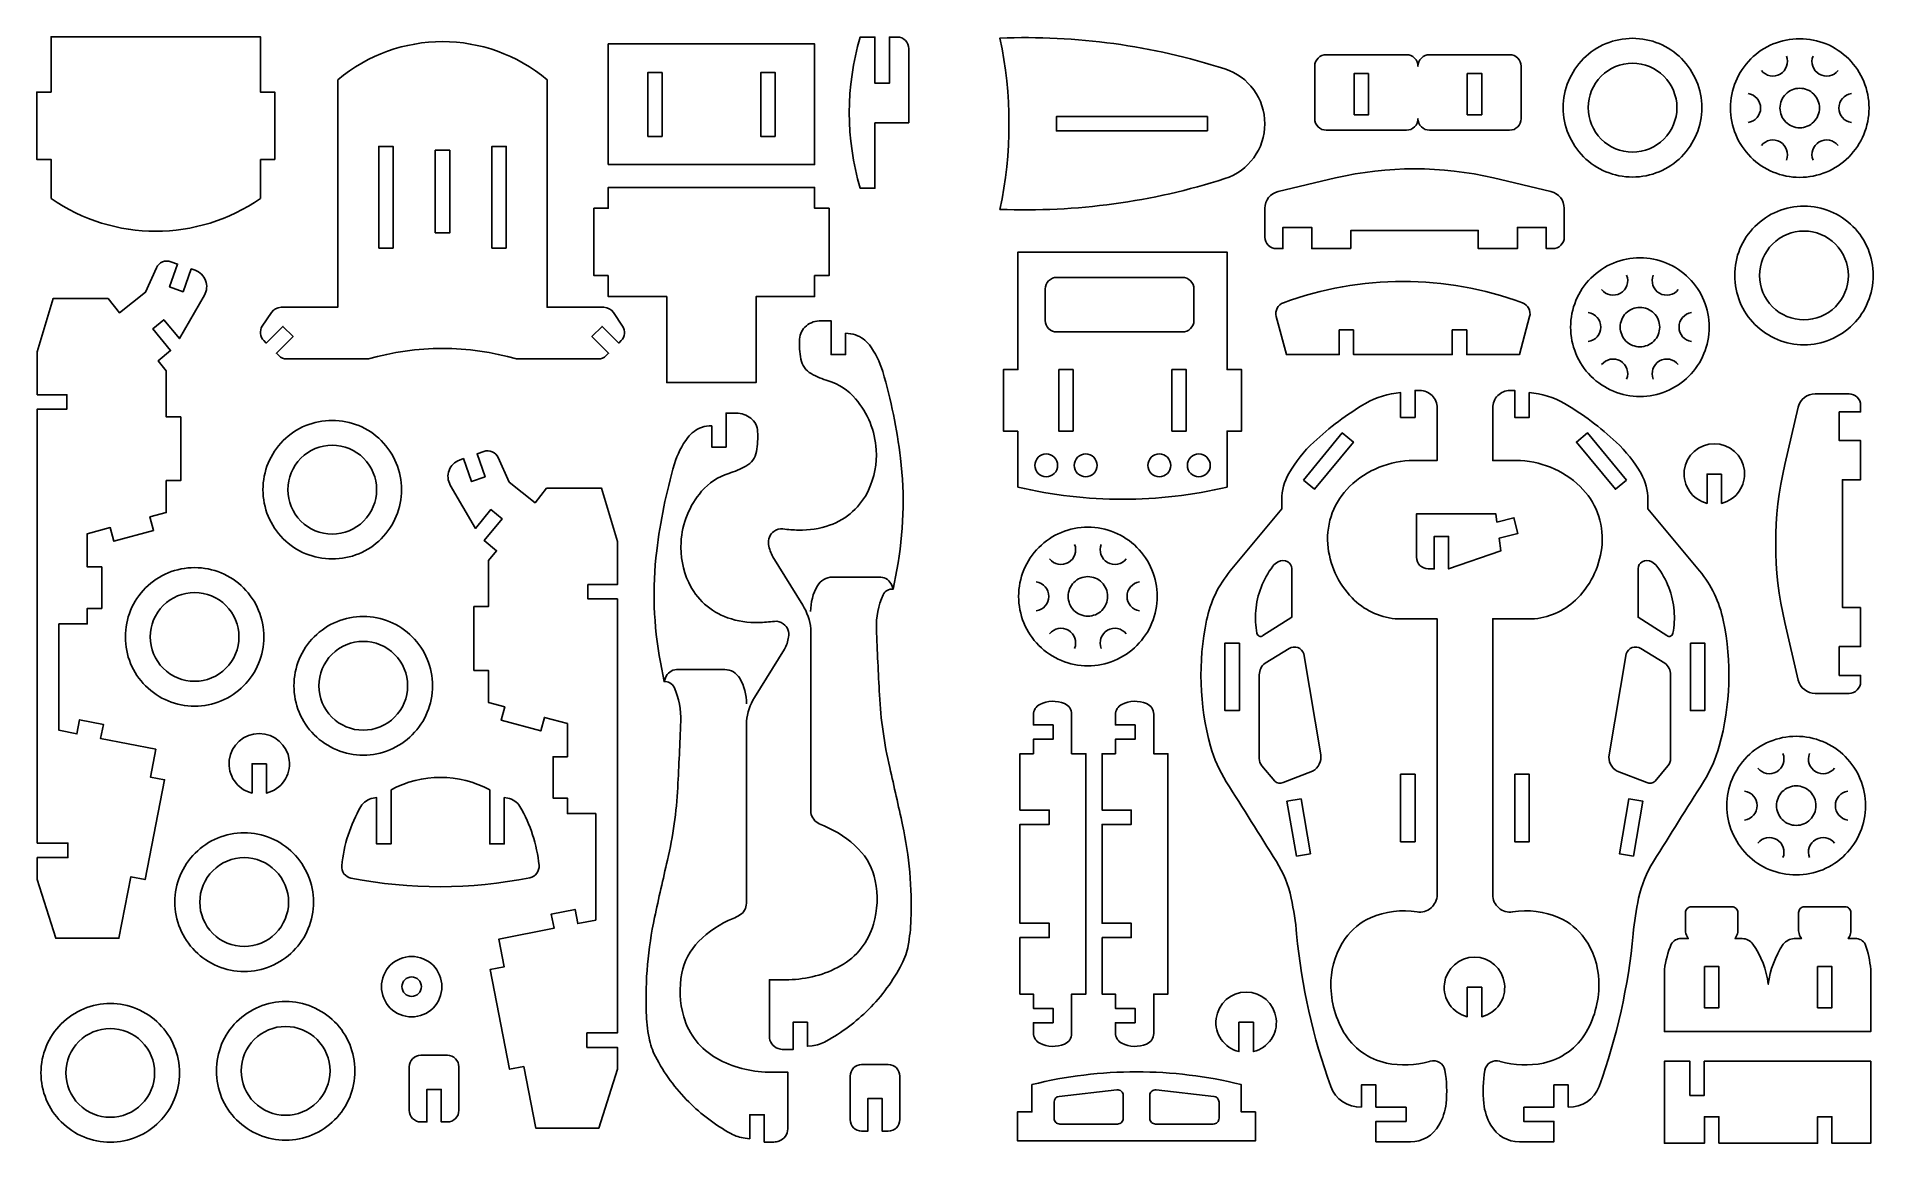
# Model space of a CAD drawing. Extents: x 3517 to 3900, y 1611 to 1842.
import ezdxf

# ---------------------------------------------------------------- set-up
doc = ezdxf.new("R2010")
doc.units = 0
doc.header["$MEASUREMENT"] = 0
doc.layers.add('KONTUR', color=20, linetype='CONTINUOUS')

msp = doc.modelspace()

# ---------------------------------------------------------------- linework, layer by layer
at = {"layer": 'KONTUR'}
for points in [[(3564.02, 1816.01), (3564.02, 1807.91, -0.314585), (3520.4, 1807.91), (3520.4, 1816.01), (3517.4, 1816.01), (3517.4, 1830.04), (3520.4, 1830.04), (3520.4, 1841.57), (3564.02, 1841.57), (3564.02, 1830.04), (3567.02, 1830.04), (3567.02, 1816.01)], [(3699.17, 1823.62), (3692.11, 1823.62), (3692.11, 1810.02), (3689.03, 1810.02, -0.144164), (3689.03, 1841.5), (3692.11, 1841.5), (3692.11, 1831.89), (3695.11, 1831.89), (3695.11, 1841.5), (3696.77, 1841.5, -0.414214), (3699.17, 1839.1)], [(3765.04, 1834.87, 0.087697), (3718.16, 1841.29, -0.105277), (3718.16, 1805.61, 0.087697), (3765.04, 1812.02, 0.729031)], [(3850.01, 1841.24, 0.414214), (3835.56, 1826.8, 0.414214), (3850.01, 1812.35, 0.414214), (3864.45, 1826.8, 0.414214)], [(3580.16, 1832.62, -0.363785), (3623.78, 1832.62), (3623.78, 1785.21), (3635.61, 1785.21, -0.249349), (3637.6, 1784.15), (3639.52, 1781.3, -0.359015), (3639.23, 1778.27), (3638.71, 1777.75), (3635.24, 1781.22), (3633.11, 1779.1), (3636.59, 1775.63), (3636.12, 1775.16, -0.198912), (3634.42, 1774.45), (3617.39, 1774.45, 0.143549), (3586.55, 1774.45), (3569.52, 1774.45, -0.198912), (3567.83, 1775.16), (3567.35, 1775.63), (3570.83, 1779.1), (3568.71, 1781.22), (3565.23, 1777.75), (3564.71, 1778.27, -0.359015), (3564.42, 1781.3), (3566.34, 1784.15, -0.249349), (3568.33, 1785.21), (3580.16, 1785.21)], [(3802.89, 1837.83), (3786.18, 1837.83, 0.414214), (3783.78, 1835.43), (3783.78, 1824.5, 0.414214), (3786.18, 1822.1), (3802.89, 1822.1, 0.414214), (3805.29, 1824.5, 0.414214), (3807.69, 1822.1), (3824.39, 1822.1, 0.414214), (3826.79, 1824.5), (3826.79, 1835.43, 0.414214), (3824.39, 1837.83), (3807.69, 1837.83, 0.414214), (3805.29, 1835.43, 0.414214)], [(3884.86, 1841.17, 0.414214), (3870.41, 1826.72, 0.414214), (3884.86, 1812.28, 0.414214), (3899.3, 1826.72, 0.414214)], [(3850.01, 1836.05, 0.414214), (3840.76, 1826.8, 0.414214), (3850.01, 1817.55, 0.414214), (3859.26, 1826.8, 0.414214)], [(3884.86, 1830.84, 0.414214), (3880.74, 1826.72, 0.414214), (3884.86, 1822.61, 0.414214), (3888.97, 1826.72, 0.414214)], [(3791.3, 1797.44), (3791.3, 1801.22), (3817.87, 1801.22), (3817.87, 1797.44), (3826.03, 1797.44), (3826.03, 1801.87), (3832.03, 1801.87), (3832.03, 1797.44), (3833.38, 1797.44, 0.414214), (3835.78, 1799.84), (3835.78, 1805.84, 0.348142), (3833, 1809.34), (3821.05, 1812.15, 0.115875), (3788.12, 1812.15), (3776.17, 1809.34, 0.348142), (3773.39, 1805.84), (3773.39, 1799.84, 0.414214), (3775.79, 1797.44), (3777.14, 1797.44), (3777.14, 1801.87), (3783.14, 1801.87), (3783.14, 1797.44)], [(3885.74, 1806.3, 0.414214), (3871.3, 1791.85, 0.414214), (3885.74, 1777.41, 0.414214), (3900.19, 1791.85, 0.414214)], [(3885.74, 1801.1, 0.414214), (3876.49, 1791.85, 0.414214), (3885.74, 1782.6, 0.414214), (3894.99, 1791.85, 0.414214)], [(3721.9, 1759.44), (3718.9, 1759.44), (3718.9, 1772.26), (3721.9, 1772.26), (3721.9, 1796.72), (3765.52, 1796.72), (3765.52, 1772.26), (3768.52, 1772.26), (3768.52, 1759.44), (3765.52, 1759.44), (3765.52, 1747.78, -0.117382), (3721.9, 1747.78)], [(3851.55, 1795.53, 0.414214), (3837.11, 1781.09, 0.414214), (3851.55, 1766.64, 0.414214), (3866, 1781.09, 0.414214)], [(3544.41, 1771.97), (3542.69, 1774.05), (3545.3, 1776.2), (3541.57, 1780.71), (3543.88, 1782.62), (3547.13, 1778.69), (3552.35, 1787.73, 0.468854), (3550.44, 1792.92), (3549.6, 1793.22), (3547.91, 1788.46), (3545.09, 1789.46), (3546.77, 1794.22), (3545.36, 1794.72, 0.39067), (3542.37, 1793.44), (3540.08, 1788.34), (3534.68, 1784.04), (3532.28, 1787.05), (3520.83, 1787.05), (3517.5, 1775.97), (3517.5, 1767), (3523.68, 1767), (3523.68, 1764), (3517.5, 1764), (3517.5, 1673.6), (3523.89, 1673.6), (3523.89, 1670.6), (3517.5, 1670.6), (3517.5, 1666.04), (3521.38, 1653.8), (3534.53, 1653.8), (3537.03, 1666.61), (3539.98, 1666.03), (3544.04, 1686.8), (3541.1, 1687.38), (3542.22, 1693.15), (3530.72, 1695.4), (3531.3, 1698.35), (3526.35, 1699.32), (3525.77, 1696.37), (3522.01, 1697.11), (3522.01, 1719.28), (3527.94, 1719.28), (3527.94, 1722.51), (3530.94, 1722.51), (3530.94, 1731.13), (3527.94, 1731.13), (3527.94, 1738.04), (3532.73, 1739.32), (3533.49, 1736.5), (3541.76, 1738.72), (3541, 1741.54), (3544.41, 1742.45), (3544.41, 1749.12), (3547.41, 1749.12), (3547.41, 1762.4), (3544.41, 1762.4)], [(3727.61, 1789.04), (3727.61, 1782.48, 0.414214), (3730.01, 1780.08), (3756.19, 1780.08, 0.414214), (3758.59, 1782.48), (3758.59, 1789.04, 0.414214), (3756.19, 1791.44), (3730.01, 1791.44, 0.414214)], [(3791.88, 1780.51), (3791.88, 1775.36), (3812.45, 1775.36), (3812.45, 1780.51), (3815.45, 1780.51), (3815.45, 1775.36), (3826.45, 1775.36), (3828.57, 1783.27, 0.388162), (3827.08, 1786.15, 0.177336), (3777.24, 1786.17, 0.388469), (3775.75, 1783.3), (3777.88, 1775.36), (3788.88, 1775.36), (3788.88, 1780.51)], [(3851.55, 1785.2, 0.414214), (3847.44, 1781.09, 0.414214), (3851.55, 1776.98, 0.414214), (3855.67, 1781.09, 0.414214)], [(3685.98, 1779.8), (3685.98, 1775.35), (3682.98, 1775.35), (3682.98, 1782.43), (3680.87, 1782.43, 0.170585), (3677.81, 1781.36, 0.214725), (3676.4, 1778.6, 0.056561), (3676.67, 1774.42, 0.22603), (3678.83, 1771.4, 0.051077), (3682.39, 1769.89, -0.141384), (3688.08, 1766.15, -0.163721), (3692.37, 1755.53, -0.124828), (3690.77, 1747.16, -0.201344), (3682.66, 1739.81, -0.09322), (3676.19, 1738.81, -0.020014), (3672.91, 1739.05, 0.189668), (3671.05, 1738.55, 0.283702), (3669.94, 1735.79, 0.082397), (3670.83, 1733.23), (3677.05, 1723.2, -0.113068), (3678.74, 1718.25), (3678.74, 1680.33, 0.267949), (3680.19, 1677.82, 0.035231), (3681.51, 1677.18, -0.103492), (3688.7, 1672.38, -0.145976), (3692.19, 1665.78, -0.119038), (3691.81, 1656.71, -0.198627), (3684.95, 1648.05, -0.123892), (3674.15, 1645.16, -0.007636), (3670.1, 1645.16), (3670.1, 1633.38, 0.322139), (3671.95, 1630.82, 0.059966), (3673.02, 1630.6), (3675.04, 1630.6), (3675.04, 1636.28), (3678.04, 1636.28), (3678.04, 1631.29), (3679, 1631.4, 0.098643), (3681.96, 1632.35, 0.069217), (3690.77, 1638.97, 0.077936), (3697.72, 1648.45, 0.074389), (3699.04, 1652.31, 0.035977), (3699.61, 1657.62, 0.062223), (3697.87, 1677.39, 0.003891), (3695.19, 1689.33, -0.043804), (3693.05, 1704.47, -0.003361), (3692.42, 1718.2, -0.117025), (3693.82, 1725.31, -0.320667), (3695.91, 1726.52), (3696.66, 1730.53, 0.076866), (3697.43, 1753.76, 0.040761), (3693.73, 1771.84, 0.092011), (3690.94, 1777.38, 0.147158), (3688.08, 1779.46, 0.08756)], [(3802.8, 1618.64), (3802.8, 1615.64), (3796.52, 1615.64), (3796.52, 1611.39), (3803.7, 1611.39, 0.267949), (3809.66, 1614.83, 0.10486), (3811.15, 1619.4, 0.070665), (3810.9, 1626.3, 0.450228), (3807.84, 1628.18, -0.00335), (3807.7, 1628.14, -0.124272), (3798.71, 1627.8, -0.211895), (3789.8, 1634.26, -0.142289), (3787.15, 1644.96, -0.144595), (3790.13, 1653.75, -0.136954), (3795.42, 1658.06, -0.143834), (3805.14, 1659.29), (3805.11, 1659.3, 0.461683), (3809.28, 1662.85), (3809.28, 1720.35), (3800.54, 1720.35, -0.176643), (3791.56, 1724.67, -0.176718), (3786.49, 1735.91, -0.22231), (3791.05, 1747.89, -0.19476), (3804.42, 1753.3), (3809.28, 1753.3), (3809.28, 1764.29, 0.414214), (3805.68, 1767.89), (3804.68, 1767.89), (3804.68, 1762.28), (3801.68, 1762.28), (3801.68, 1767.45, 0.114142), (3794.34, 1765.18, 0.057125), (3783.56, 1757.13, 0.073046), (3778.37, 1750.58, 0.131652), (3776.92, 1745.18), (3776.92, 1743.22), (3766.18, 1730.31, 0.122774), (3761.23, 1720.05, 0.119155), (3762.07, 1693.78, 0.073532), (3765.33, 1686.4, -0.000371), (3775.77, 1669.8, -0.088308), (3778.87, 1662.15, -0.029161), (3780, 1654.69, 0.064062), (3787.11, 1622.92, 0.327869), (3793.52, 1618.64), (3793.52, 1623.23), (3796.52, 1623.23), (3796.52, 1618.64)], [(3827.35, 1618.64), (3833.63, 1618.64), (3833.63, 1623.23), (3836.63, 1623.23), (3836.63, 1618.64, 0.327869), (3843.04, 1622.92, 0.064062), (3850.15, 1654.69, -0.029161), (3851.28, 1662.15, -0.088308), (3854.38, 1669.8, -0.000371), (3864.82, 1686.4, 0.073532), (3868.08, 1693.78, 0.119155), (3868.92, 1720.05, 0.122774), (3863.97, 1730.31), (3853.23, 1743.22), (3853.23, 1745.18, 0.131652), (3851.78, 1750.58, 0.073046), (3846.59, 1757.13, 0.057125), (3835.81, 1765.18, 0.114142), (3828.47, 1767.45), (3828.47, 1762.28), (3825.47, 1762.28), (3825.47, 1767.89), (3824.47, 1767.89, 0.414214), (3820.87, 1764.29), (3820.87, 1753.3), (3825.73, 1753.3, -0.19476), (3839.1, 1747.89, -0.22231), (3843.66, 1735.91, -0.176718), (3838.59, 1724.67, -0.176643), (3829.61, 1720.35), (3820.87, 1720.35), (3820.87, 1662.85, 0.461683), (3825.04, 1659.3), (3825.01, 1659.29, -0.143834), (3834.73, 1658.06, -0.136954), (3840.02, 1653.75, -0.144595), (3843, 1644.96, -0.142289), (3840.35, 1634.26, -0.211895), (3831.44, 1627.8, -0.124272), (3822.45, 1628.14, -0.00335), (3822.31, 1628.18, 0.450228), (3819.25, 1626.3, 0.070665), (3819, 1619.4, 0.10486), (3820.49, 1614.83, 0.267949), (3826.45, 1611.39), (3833.63, 1611.39), (3833.63, 1615.64), (3827.35, 1615.64)], [(3897.54, 1722.71), (3893.76, 1722.71), (3893.76, 1749.28), (3897.54, 1749.28), (3897.54, 1757.44), (3893.11, 1757.44), (3893.11, 1763.44), (3897.54, 1763.44), (3897.54, 1764.79, 0.414214), (3895.14, 1767.19), (3888.07, 1767.19, 0.348142), (3884.56, 1764.42), (3881.76, 1752.46, 0.115875), (3881.76, 1719.53), (3884.56, 1707.58, 0.348142), (3888.07, 1704.8), (3895.14, 1704.8, 0.414214), (3897.54, 1707.2), (3897.54, 1708.55), (3893.11, 1708.55), (3893.11, 1714.55), (3897.54, 1714.55)], [(3578.99, 1761.67, 0.414214), (3564.55, 1747.23, 0.414214), (3578.99, 1732.79, 0.414214), (3593.44, 1747.23, 0.414214)], [(3658.08, 1760.54), (3658.08, 1756.1), (3661.08, 1756.1), (3661.08, 1763.17), (3663.19, 1763.17, -0.170585), (3666.25, 1762.1, -0.214725), (3667.66, 1759.34, -0.056561), (3667.39, 1755.16, -0.22603), (3665.23, 1752.14, -0.051077), (3661.67, 1750.63, 0.141384), (3655.98, 1746.89, 0.163721), (3651.69, 1736.28, 0.124828), (3653.29, 1727.9, 0.201344), (3661.4, 1720.55, 0.09322), (3667.87, 1719.55, 0.020014), (3671.15, 1719.8, -0.189668), (3673.01, 1719.3, -0.283702), (3674.12, 1716.53, -0.082397), (3673.23, 1713.98), (3667.01, 1703.94, 0.113068), (3665.32, 1698.99), (3665.32, 1661.07, -0.267949), (3663.87, 1658.57, -0.035231), (3662.55, 1657.92, 0.103492), (3655.36, 1653.12, 0.145976), (3651.87, 1646.52, 0.119038), (3652.25, 1637.45, 0.198627), (3659.11, 1628.79, 0.123892), (3669.91, 1625.9, 0.007636), (3673.95, 1625.9), (3673.95, 1614.12, -0.322139), (3672.11, 1611.56, -0.059966), (3671.04, 1611.34), (3669.02, 1611.34), (3669.02, 1617.02), (3666.02, 1617.02), (3666.02, 1612.04), (3665.06, 1612.14, -0.098643), (3662.09, 1613.09, -0.069217), (3653.29, 1619.71, -0.077936), (3646.34, 1629.19, -0.074389), (3645.02, 1633.05, -0.035977), (3644.45, 1638.36, -0.062223), (3646.19, 1658.13, -0.003891), (3648.86, 1670.07, 0.043804), (3651, 1685.21, 0.003361), (3651.64, 1698.94, 0.117025), (3650.24, 1706.06, 0.320667), (3648.15, 1707.26), (3647.4, 1711.27, -0.076866), (3646.63, 1734.5, -0.040761), (3650.33, 1752.59, -0.092011), (3653.12, 1758.12, -0.147158), (3655.98, 1760.2, -0.08756)], [(3578.99, 1756.48, 0.414214), (3569.74, 1747.23, 0.414214), (3578.99, 1737.98, 0.414214), (3588.24, 1747.23, 0.414214)], [(3611.54, 1732.45), (3613.26, 1734.52), (3610.65, 1736.67), (3614.38, 1741.18), (3612.07, 1743.09), (3608.82, 1739.16), (3603.6, 1748.2, -0.468854), (3605.51, 1753.4), (3606.35, 1753.69), (3608.04, 1748.93), (3610.86, 1749.93), (3609.18, 1754.69), (3610.59, 1755.19, -0.39067), (3613.58, 1753.91), (3615.87, 1748.81), (3621.27, 1744.51), (3623.67, 1747.53), (3635.12, 1747.53), (3638.45, 1736.45), (3638.45, 1727.47), (3632.27, 1727.47), (3632.27, 1724.47), (3638.45, 1724.47), (3638.45, 1634.07), (3632.06, 1634.07), (3632.06, 1631.07), (3638.45, 1631.07), (3638.45, 1626.52), (3634.57, 1614.27), (3621.42, 1614.27), (3618.92, 1627.08), (3615.97, 1626.51), (3611.91, 1647.28), (3614.85, 1647.85), (3613.72, 1653.63), (3625.23, 1655.88), (3624.65, 1658.82), (3629.6, 1659.79), (3630.18, 1656.84), (3633.93, 1657.58), (3633.93, 1679.76), (3628.01, 1679.76), (3628.01, 1682.99), (3625.01, 1682.99), (3625.01, 1691.6), (3628.01, 1691.6), (3628.01, 1698.51), (3623.22, 1699.8), (3622.46, 1696.97), (3614.19, 1699.19), (3614.95, 1702.01), (3611.54, 1702.92), (3611.54, 1709.59), (3608.54, 1709.59), (3608.54, 1722.87), (3611.54, 1722.87)], [(3727.81, 1754.67, 0.414214), (3725.43, 1752.29, 0.414214), (3727.81, 1749.91, 0.414214), (3730.19, 1752.29, 0.414214)], [(3736.04, 1754.67, 0.414214), (3733.66, 1752.29, 0.414214), (3736.04, 1749.91, 0.414214), (3738.42, 1752.29, 0.414214)], [(3751.38, 1754.67, 0.414214), (3749, 1752.29, 0.414214), (3751.38, 1749.91, 0.414214), (3753.76, 1752.29, 0.414214)], [(3759.61, 1754.67, 0.414214), (3757.23, 1752.29, 0.414214), (3759.61, 1749.91, 0.414214), (3761.99, 1752.29, 0.414214)], [(3868.56, 1750.49), (3868.56, 1744.37, 0.886477), (3867.06, 1756.79, 0.886477), (3865.56, 1744.37), (3865.56, 1750.49)], [(3821.73, 1740.46), (3825.3, 1741.39), (3826.13, 1738.13), (3822.18, 1737.12), (3822.53, 1734.46), (3811.68, 1730.74), (3811.68, 1737.51), (3808.68, 1737.51), (3808.68, 1730.74), (3807.41, 1730.74, -0.414214), (3805.01, 1733.14), (3805.01, 1742.2), (3821.49, 1742.2)], [(3736.49, 1739.44, 0.414214), (3722.05, 1725, 0.414214), (3736.49, 1710.55, 0.414214), (3750.94, 1725, 0.414214)], [(3550.31, 1731, 0.414214), (3535.87, 1716.56, 0.414214), (3550.31, 1702.11, 0.414214), (3564.75, 1716.56, 0.414214)], [(3772.96, 1716.82), (3778.97, 1720.65), (3778.97, 1730.81, 0.267949), (3778.16, 1732.21, 0.267949), (3776.12, 1732.21, 0.098945), (3775.04, 1731.27, 0.143459), (3771.47, 1721.99, 0.068146), (3771.72, 1717.31, 0.550378)], [(3857.19, 1716.82), (3851.18, 1720.65), (3851.18, 1730.81, -0.267949), (3851.99, 1732.21, -0.267949), (3854.03, 1732.21, -0.098945), (3855.11, 1731.27, -0.143459), (3858.68, 1721.99, -0.068146), (3858.43, 1717.31, -0.550378)], [(3736.49, 1729.11, 0.414214), (3732.38, 1725, 0.414214), (3736.49, 1720.88, 0.414214), (3740.61, 1725, 0.414214)], [(3550.31, 1725.8, 0.414214), (3541.06, 1716.56, 0.414214), (3550.31, 1707.31, 0.414214), (3559.56, 1716.56, 0.414214)], [(3585.46, 1720.83, 0.414214), (3571.01, 1706.38, 0.414214), (3585.46, 1691.94, 0.414214), (3599.9, 1706.38, 0.414214)], [(3585.46, 1715.63, 0.414214), (3576.21, 1706.38, 0.414214), (3585.46, 1697.13, 0.414214), (3594.71, 1706.38, 0.414214)], [(3781.48, 1713.02), (3785.01, 1692.01, -0.324673), (3783.34, 1688.63), (3777.19, 1686.21, -0.284319), (3775.44, 1686.53), (3772.77, 1689.71, -0.181059), (3772.22, 1691.24), (3772.22, 1708.63, -0.227021), (3773.41, 1711.12), (3778.43, 1714.16, -0.485587)], [(3848.67, 1713.02), (3845.13, 1692.01, 0.324673), (3846.81, 1688.63), (3852.96, 1686.21, 0.284319), (3854.71, 1686.53), (3857.38, 1689.71, 0.181059), (3857.93, 1691.24), (3857.93, 1708.63, 0.227021), (3856.74, 1711.12), (3851.72, 1714.16, 0.485587)], [(3722.34, 1653.92), (3722.34, 1642.18), (3725.13, 1642.18), (3725.13, 1639.18), (3729.24, 1639.18), (3729.24, 1636.18), (3725.13, 1636.18), (3725.13, 1634.07, 0.285454), (3726.47, 1631.92, 0.216294), (3731.63, 1631.75, 0.30313), (3733.11, 1633.97), (3733.11, 1642.18), (3736.08, 1642.18), (3736.08, 1692.24), (3733.11, 1692.24), (3733.11, 1700.45, 0.30313), (3731.63, 1702.67, 0.216294), (3726.47, 1702.5, 0.285454), (3725.13, 1700.35), (3725.13, 1698.24), (3729.24, 1698.24), (3729.24, 1695.24), (3725.13, 1695.24), (3725.13, 1692.24), (3722.34, 1692.24), (3722.34, 1680.49), (3728.43, 1680.49), (3728.43, 1677.49), (3722.34, 1677.49), (3722.34, 1656.92), (3728.43, 1656.92), (3728.43, 1653.92)], [(3739.44, 1653.92), (3739.44, 1642.18), (3742.23, 1642.18), (3742.23, 1639.18), (3746.33, 1639.18), (3746.33, 1636.18), (3742.23, 1636.18), (3742.23, 1634.07, 0.285454), (3743.56, 1631.92, 0.216294), (3748.73, 1631.75, 0.30313), (3750.21, 1633.97), (3750.21, 1642.18), (3753.18, 1642.18), (3753.18, 1692.24), (3750.21, 1692.24), (3750.21, 1700.45, 0.30313), (3748.73, 1702.67, 0.216294), (3743.56, 1702.5, 0.285454), (3742.23, 1700.35), (3742.23, 1698.24), (3746.33, 1698.24), (3746.33, 1695.24), (3742.23, 1695.24), (3742.23, 1692.24), (3739.44, 1692.24), (3739.44, 1680.49), (3745.52, 1680.49), (3745.52, 1677.49), (3739.44, 1677.49), (3739.44, 1656.92), (3745.52, 1656.92), (3745.52, 1653.92)], [(3565.28, 1690.14), (3565.28, 1684.02, 0.886477), (3563.78, 1696.44, 0.886477), (3562.28, 1684.02), (3562.28, 1690.14)], [(3884.13, 1695.86, 0.414214), (3869.68, 1681.42, 0.414214), (3884.13, 1666.97, 0.414214), (3898.57, 1681.42, 0.414214)], [(3620.18, 1666.4, 0.386174), (3622.09, 1669, 0.106837), (3618.12, 1681.22, 0.224988), (3615.58, 1682.96), (3614.83, 1683.08), (3614.83, 1673.45), (3611.83, 1673.45), (3611.83, 1684.7, 0.253669), (3591.25, 1684.7), (3591.25, 1673.45), (3588.25, 1673.45), (3588.25, 1683.08), (3587.5, 1682.96, 0.224988), (3584.96, 1681.22, 0.107536), (3580.98, 1668.91, 0.386598), (3582.9, 1666.32, 0.098318)], [(3884.13, 1685.53, 0.414214), (3880.02, 1681.42, 0.414214), (3884.13, 1677.3, 0.414214), (3888.24, 1681.42, 0.414214)], [(3560.64, 1675.77, 0.414214), (3546.2, 1661.33, 0.414214), (3560.64, 1646.88, 0.414214), (3575.09, 1661.33, 0.414214)], [(3560.64, 1670.58, 0.414214), (3551.39, 1661.33, 0.414214), (3560.64, 1652.08, 0.414214), (3569.89, 1661.33, 0.414214)], [(3861.38, 1654.17), (3861.63, 1653.74), (3860.13, 1653.74, 0.262897), (3858.08, 1652.58, 0.064352), (3856.66, 1647.28), (3856.66, 1634.35), (3899.66, 1634.35), (3899.66, 1647.28, 0.06509), (3898.51, 1652.58, 0.262897), (3896.46, 1653.74), (3894.96, 1653.74), (3895.21, 1654.17, 0.131652), (3895.53, 1655.37), (3895.53, 1659.14, 0.414214), (3894.33, 1660.34), (3885.83, 1660.34, 0.414214), (3884.63, 1659.14), (3884.63, 1655.37, 0.131652), (3884.95, 1654.17), (3885.2, 1653.74), (3883.7, 1653.74, 0.211481), (3881.4, 1652.54, 0.116433), (3878.29, 1644.22, 0.122228), (3875.1, 1652.59, 0.216402), (3872.88, 1653.74), (3871.39, 1653.74), (3871.63, 1654.17, 0.131652), (3871.96, 1655.37), (3871.96, 1659.14, 0.414214), (3870.76, 1660.34), (3862.26, 1660.34, 0.414214), (3861.06, 1659.14), (3861.06, 1655.37, 0.131652)], [(3595.55, 1650, 0.414214), (3589.25, 1643.71, 0.414214), (3595.55, 1637.41, 0.414214), (3601.85, 1643.71, 0.414214)], [(3818.57, 1643.57), (3818.57, 1637.45, 0.886477), (3817.07, 1649.87, 0.886477), (3815.57, 1637.45), (3815.57, 1643.57)], [(3595.55, 1645.73, 0.414214), (3593.52, 1643.71, 0.414214), (3595.55, 1641.68, 0.414214), (3597.57, 1643.71, 0.414214)], [(3770.98, 1636.29), (3770.98, 1630.17, 0.886477), (3769.48, 1642.59, 0.886477), (3767.98, 1630.17), (3767.98, 1636.29)], [(3532.73, 1640.19, 0.414214), (3518.29, 1625.75, 0.414214), (3532.73, 1611.3, 0.414214), (3547.18, 1625.75, 0.414214)], [(3569.28, 1640.62, 0.414214), (3554.84, 1626.17, 0.414214), (3569.28, 1611.73, 0.414214), (3583.73, 1626.17, 0.414214)], [(3532.73, 1635, 0.414214), (3523.48, 1625.75, 0.414214), (3532.73, 1616.5, 0.414214), (3541.98, 1625.75, 0.414214)], [(3569.28, 1635.42, 0.414214), (3560.03, 1626.17, 0.414214), (3569.28, 1616.92, 0.414214), (3578.53, 1626.17, 0.414214)], [(3597.45, 1615.54, -0.414214), (3595.05, 1617.94), (3595.05, 1627.01, -0.414214), (3597.45, 1629.41), (3602.99, 1629.41, -0.414214), (3605.39, 1627.01), (3605.39, 1617.94, -0.414214), (3602.99, 1615.54), (3601.72, 1615.54), (3601.72, 1622.32), (3598.72, 1622.32), (3598.72, 1615.54)], [(3689.34, 1613.61, -0.414214), (3686.94, 1616.01), (3686.94, 1625.08, -0.414214), (3689.34, 1627.48), (3694.89, 1627.48, -0.414214), (3697.29, 1625.08), (3697.29, 1616.01, -0.414214), (3694.89, 1613.61), (3693.62, 1613.61), (3693.62, 1620.39), (3690.62, 1620.39), (3690.62, 1613.61)], [(3771.44, 1617.62), (3768.44, 1617.62), (3768.44, 1623.32, 0.121395), (3724.82, 1623.32), (3724.82, 1617.62), (3721.82, 1617.62), (3721.82, 1611.6), (3771.44, 1611.6)], [(3730.64, 1615.09, -0.414214), (3729.44, 1616.29), (3729.44, 1619.66, -0.381189), (3730.51, 1620.86), (3742.53, 1622.23, -0.448027), (3743.86, 1621.04), (3743.86, 1616.29, -0.414214), (3742.66, 1615.09)], [(3762.62, 1615.09, 0.414214), (3763.82, 1616.29), (3763.82, 1619.66, 0.381189), (3762.76, 1620.86), (3750.74, 1622.23, 0.448027), (3749.4, 1621.04), (3749.4, 1616.29, 0.414214), (3750.6, 1615.09)]]:
    msp.add_lwpolyline(points, format="xyb", close=True, dxfattribs=at)
for points in [[(3636.53, 1814.96), (3636.53, 1840.09), (3679.54, 1840.09), (3679.54, 1814.96)], [(3644.75, 1820.82), (3644.75, 1834.1), (3647.75, 1834.1), (3647.75, 1820.82)], [(3671.32, 1820.82), (3671.32, 1834.1), (3668.32, 1834.1), (3668.32, 1820.82)], [(3795, 1833.94), (3795, 1825.33), (3792, 1825.33), (3792, 1833.94)], [(3815.57, 1833.94), (3818.57, 1833.94), (3818.57, 1825.33), (3815.57, 1825.33)], [(3761.42, 1821.95), (3729.94, 1821.95), (3729.94, 1824.95), (3761.42, 1824.95)], [(3588.68, 1797.56), (3588.68, 1818.72), (3591.68, 1818.72), (3591.68, 1797.56)], [(3615.26, 1797.56), (3615.26, 1818.72), (3612.26, 1818.72), (3612.26, 1797.56)], [(3600.47, 1800.72), (3600.47, 1817.92), (3603.47, 1817.92), (3603.47, 1800.72)], [(3636.53, 1791.81), (3633.53, 1791.81), (3633.53, 1805.85), (3636.53, 1805.85), (3636.53, 1810.2), (3679.54, 1810.2), (3679.54, 1805.85), (3682.54, 1805.85), (3682.54, 1791.81), (3679.54, 1791.81), (3679.54, 1787.45), (3667.35, 1787.45), (3667.35, 1769.54), (3648.71, 1769.54), (3648.71, 1787.45), (3636.53, 1787.45)], [(3730.42, 1772.26), (3733.42, 1772.26), (3733.42, 1759.44), (3730.42, 1759.44)], [(3754, 1772.26), (3757, 1772.26), (3757, 1759.44), (3754, 1759.44)], [(3781.4, 1749.21), (3789.51, 1759.04), (3791.83, 1757.13), (3783.71, 1747.3)], [(3848.75, 1749.21), (3840.63, 1759.04), (3838.32, 1757.13), (3846.44, 1747.3)], [(3768.06, 1715.26), (3765.06, 1715.26), (3765.06, 1701.23), (3768.06, 1701.23)], [(3862.08, 1715.26), (3865.08, 1715.26), (3865.08, 1701.23), (3862.08, 1701.23)], [(3804.68, 1687.94), (3801.68, 1687.94), (3801.68, 1673.9), (3804.68, 1673.9)], [(3825.47, 1687.94), (3828.47, 1687.94), (3828.47, 1673.9), (3825.47, 1673.9)], [(3779.94, 1670.9), (3777.97, 1682.32), (3780.93, 1682.83), (3782.89, 1671.41)], [(3850.21, 1670.9), (3852.18, 1682.32), (3849.22, 1682.83), (3847.26, 1671.41)], [(3865.01, 1647.88), (3868.01, 1647.88), (3868.01, 1639.31), (3865.01, 1639.31)], [(3888.58, 1647.88), (3891.58, 1647.88), (3891.58, 1639.31), (3888.58, 1639.31)], [(3868.01, 1611.09), (3888.58, 1611.09), (3888.58, 1616.62), (3891.58, 1616.62), (3891.58, 1611.09), (3899.66, 1611.09), (3899.66, 1628.16), (3864.97, 1628.16), (3864.97, 1621.07), (3861.97, 1621.07), (3861.97, 1628.16), (3856.66, 1628.16), (3856.66, 1611.09), (3865.01, 1611.09), (3865.01, 1616.62), (3868.01, 1616.62)]]:
    msp.add_lwpolyline(points, close=True, dxfattribs=at)
for points in [[(3876.87, 1834.54, 0.868645), (3882.08, 1837.55)], [(3887.63, 1837.55, 0.868645), (3892.85, 1834.54)], [(3874.09, 1823.71, 0.868645), (3874.09, 1829.73)], [(3895.63, 1829.73, 0.868645), (3895.63, 1823.71)], [(3882.08, 1815.89, 0.868645), (3876.87, 1818.9)], [(3892.85, 1818.9, 0.868645), (3887.63, 1815.89)], [(3843.56, 1788.91, 0.868645), (3848.78, 1791.92)], [(3854.33, 1791.92, 0.868645), (3859.55, 1788.91)], [(3840.79, 1778.08, 0.868645), (3840.79, 1784.1)], [(3862.32, 1784.1, 0.868645), (3862.32, 1778.08)], [(3848.78, 1770.26, 0.868645), (3843.56, 1773.27)], [(3859.55, 1773.27, 0.868645), (3854.33, 1770.26)], [(3728.5, 1732.82, 0.868645), (3733.72, 1735.83)], [(3739.27, 1735.83, 0.868645), (3744.49, 1732.82)], [(3695.91, 1726.52), (3695.61, 1727.32, 0.300987), (3693.31, 1729.01), (3683.26, 1729.01, 0.267949), (3680.13, 1727.2, 0.131652), (3678.7, 1721.86)], [(3725.73, 1721.99, 0.868645), (3725.73, 1728.01)], [(3747.26, 1728.01, 0.868645), (3747.26, 1721.99)], [(3733.72, 1714.17, 0.868645), (3728.5, 1717.18)], [(3744.49, 1717.18, 0.868645), (3739.27, 1714.17)], [(3648.15, 1707.26), (3648.45, 1708.06, -0.300987), (3650.75, 1709.75), (3660.79, 1709.75, -0.267949), (3663.92, 1707.94, -0.131652), (3665.36, 1702.6)], [(3876.14, 1689.24, 0.868645), (3881.36, 1692.25)], [(3886.9, 1692.25, 0.868645), (3892.12, 1689.24)], [(3873.36, 1678.41, 0.868645), (3873.36, 1684.43)], [(3894.9, 1684.43, 0.868645), (3894.9, 1678.41)], [(3881.36, 1670.59, 0.868645), (3876.14, 1673.6)], [(3892.12, 1673.6, 0.868645), (3886.9, 1670.59)]]:
    msp.add_lwpolyline(points, format="xyb", dxfattribs=at)

doc.saveas('drawing.dxf')
